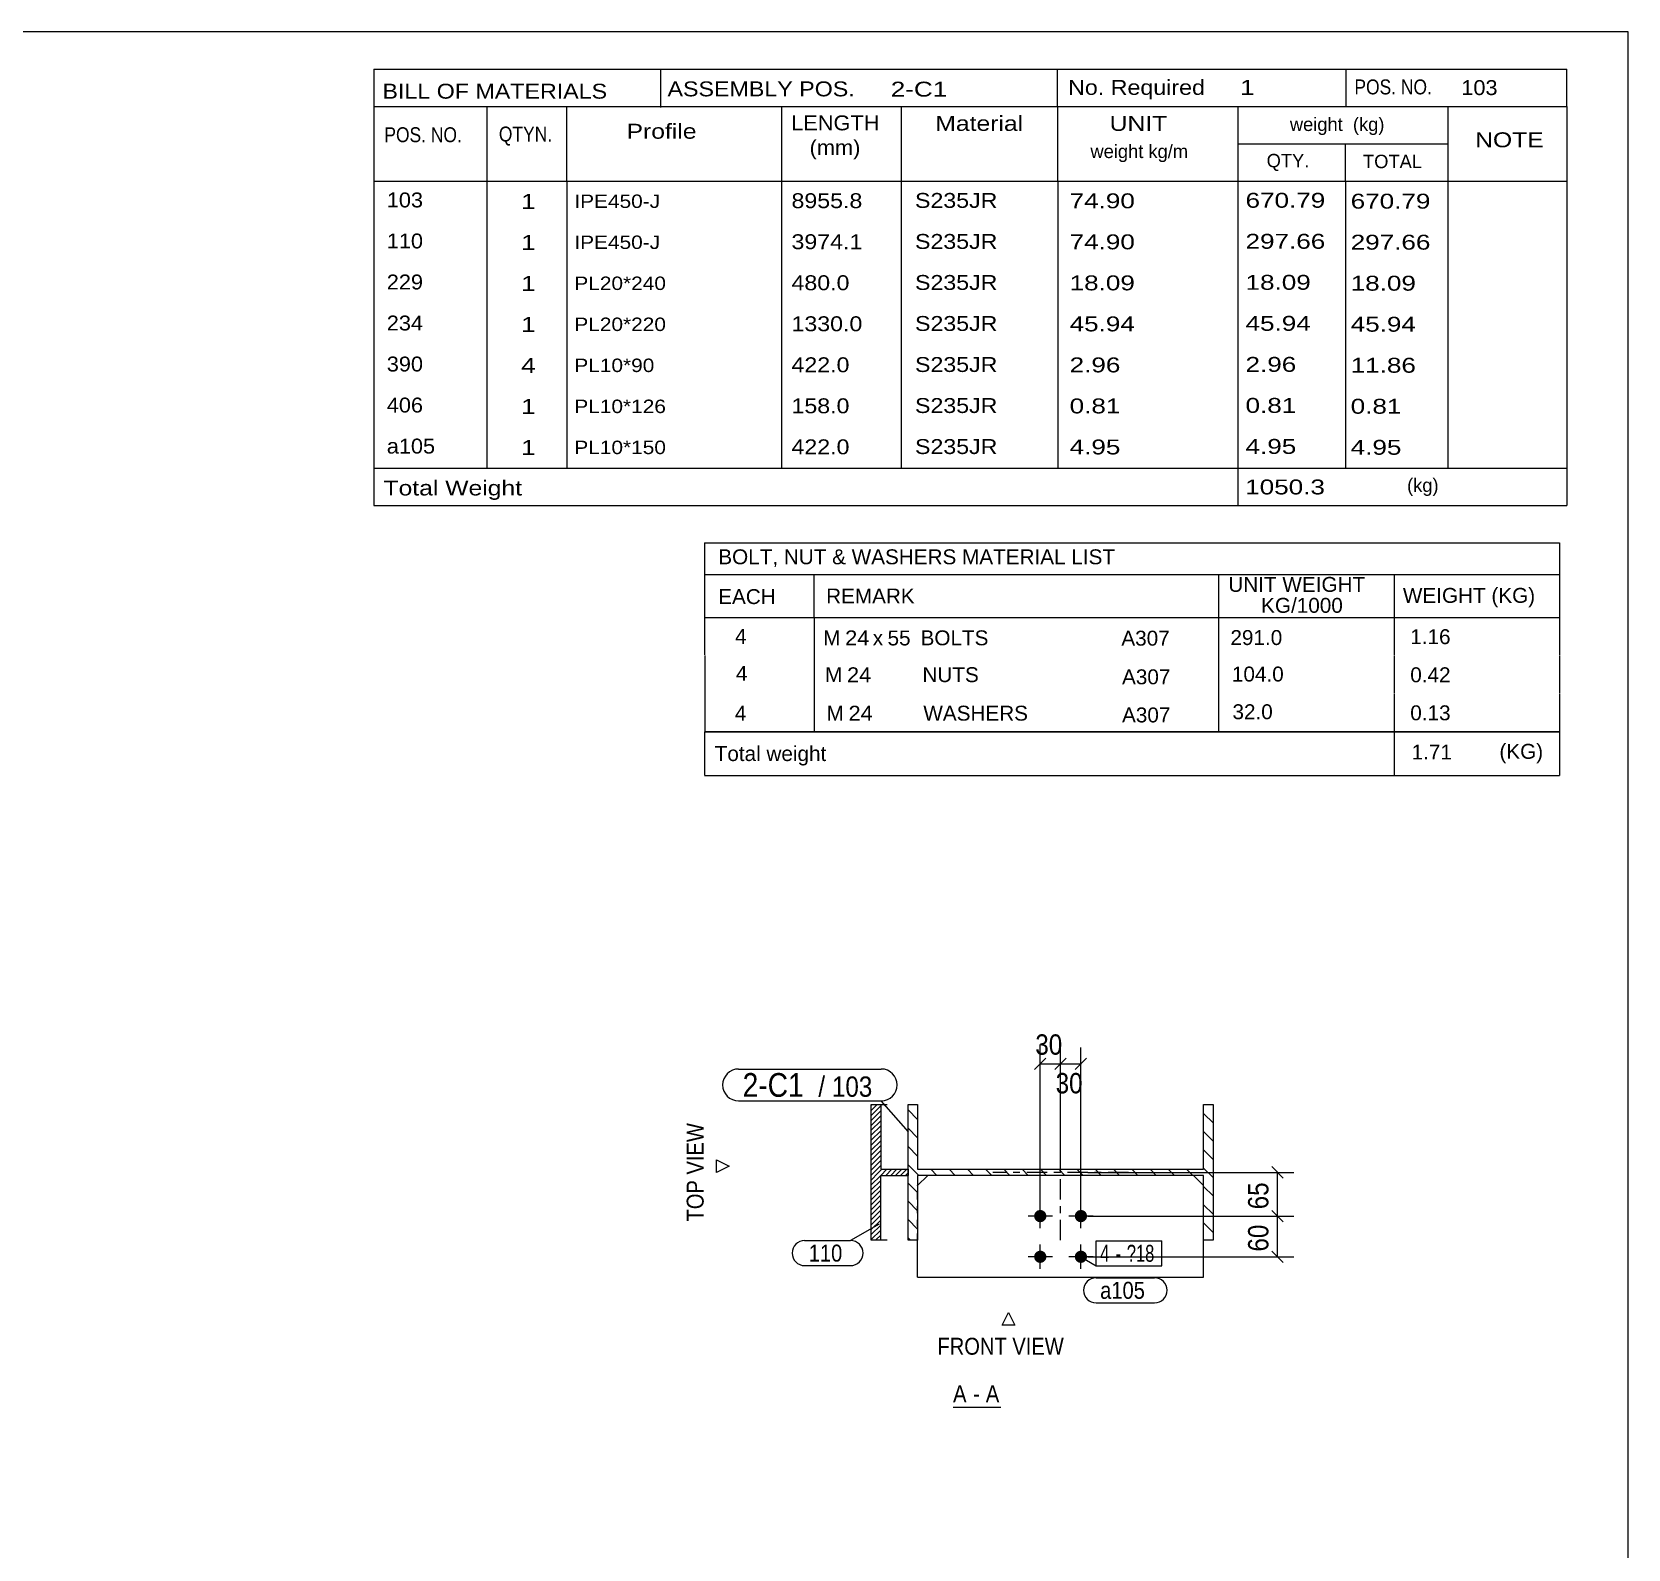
# Model space of a CAD drawing. Header units: millimetres. Extents: x 2 to 579, y 1 to 825.
# Drawn here: x 343.5 to 579, y 601.2 to 825 of the extents above; entities that cross this region are included whole.
import ezdxf

# ---------------------------------------------------------------- set-up
doc = ezdxf.new("R2010")
doc.units = ezdxf.units.MM
for name, pattern in [('XKITLINE00', [0]), ('XKITLINE01', [4, 1, -1, 1, -1]), ('XKITLINE03', [6, 3, -1, 1, -1])]:
    doc.linetypes.add(name, pattern=pattern)
for name, color, linetype, lineweight in [('Bolt', 3, 'Continuous', 0), ('BoltMark', 7, 'Continuous', 0), ('Dimensions', 7, 'Continuous', 0), ('DrawingSheet', 5, 'Continuous', 0), ('OtherObjectType', 7, 'Continuous', 0), ('Part', 2, 'Continuous', 0), ('PartMark', 7, 'Continuous', 0)]:
    doc.layers.add(name, color=color, linetype=linetype, lineweight=lineweight)
doc.styles.add('ARIAL', font='ARIAL.TTF')
doc.styles.add('ARIAL_NARROW', font='ARIALN.TTF')

# ---------------------------------------------------------------- blocks, each defined once
blk = doc.blocks.new('*A1')
at = {"layer": 'Part', "color": 7, "linetype": 'XKITLINE00', "lineweight": 0}
for p, q in [((517.79, 666.81), (517.79, 666.81)), ((517.79, 666.81), (517.79, 666.81)), ((474.19, 664.61), (472.79, 666.01)), ((516.44, 665.46), (516.39, 665.51)), ((517.79, 664.11), (516.44, 665.46)), ((474.19, 661.91), (472.79, 663.31)), ((517.79, 661.42), (516.39, 662.82)), ((474.19, 659.22), (472.79, 660.62)), ((517.79, 658.72), (516.39, 660.12)), ((474.35, 656.36), (472.79, 657.92)), ((477.05, 656.36), (476.15, 657.26)), ((479.74, 656.36), (478.84, 657.26)), ((482.44, 656.36), (481.54, 657.26)), ((485.13, 656.36), (484.23, 657.26)), ((487.82, 656.36), (486.92, 657.26)), ((490.52, 656.36), (489.62, 657.26)), ((493.21, 656.36), (492.31, 657.26)), ((495.91, 656.36), (495.01, 657.26)), ((498.6, 656.36), (497.7, 657.26)), ((501.29, 656.36), (500.39, 657.26)), ((503.99, 656.36), (503.09, 657.26)), ((506.68, 656.36), (505.78, 657.26)), ((509.38, 656.36), (508.48, 657.26)), ((512.07, 656.36), (511.17, 657.26)), ((514.77, 656.36), (513.87, 657.26)), ((517.79, 656.03), (516.39, 657.43)), ((474.19, 653.83), (472.79, 655.23)), ((517.79, 653.34), (516.39, 654.74)), ((474.19, 651.14), (472.79, 652.54)), ((517.79, 650.64), (516.39, 652.04)), ((474.19, 648.44), (472.79, 649.84)), ((517.79, 647.95), (516.39, 649.35)), ((473.13, 646.81), (472.79, 647.15))]:
    blk.add_line(p, q, dxfattribs=at)
blk = doc.blocks.new('*A2')
at = {"layer": 'Part', "color": 7, "linetype": 'XKITLINE00', "lineweight": 0}
for p, q in [((467.48, 666.81), (467.35, 666.67)), ((468.21, 666.81), (467.35, 665.94)), ((468.75, 666.61), (467.35, 665.21)), ((468.75, 665.88), (467.35, 664.47)), ((468.75, 665.15), (467.35, 663.74)), ((468.75, 664.41), (467.35, 663.01)), ((468.75, 663.68), (467.35, 662.28)), ((468.75, 662.95), (467.35, 661.54)), ((468.75, 662.22), (467.35, 660.81)), ((468.75, 661.48), (467.35, 660.08)), ((468.75, 660.75), (467.35, 659.35)), ((468.75, 660.02), (467.35, 658.61)), ((468.75, 659.29), (467.35, 657.88)), ((467.65, 657.45), (467.35, 657.15)), ((468.02, 657.09), (467.35, 656.41)), ((468.75, 658.55), (467.65, 657.45)), ((468.75, 657.82), (468.02, 657.09)), ((468.92, 657.26), (468.39, 656.72)), ((469.65, 657.26), (468.75, 656.36)), ((470.39, 657.26), (469.49, 656.36)), ((471.12, 657.26), (470.22, 656.36)), ((471.85, 657.26), (470.95, 656.36)), ((472.58, 657.26), (471.68, 656.36)), ((468.39, 656.72), (467.35, 655.68)), ((468.75, 656.36), (467.35, 654.95)), ((468.75, 655.62), (467.35, 654.22)), ((468.75, 654.89), (467.35, 653.48)), ((472.79, 656.72), (472.42, 656.36)), ((468.75, 654.16), (467.35, 652.75)), ((468.75, 653.43), (467.35, 652.02)), ((468.75, 652.69), (467.35, 651.29)), ((468.75, 651.96), (467.35, 650.55)), ((468.75, 651.23), (467.35, 649.82)), ((468.75, 650.49), (467.35, 649.09)), ((468.75, 649.76), (467.35, 648.36)), ((468.75, 649.03), (467.35, 647.62)), ((468.75, 648.3), (467.35, 646.89)), ((468.75, 647.56), (467.99, 646.81))]:
    blk.add_line(p, q, dxfattribs=at)
blk = doc.blocks.new('*A34')
at = {"layer": 'Bolt'}
for points in [[(491.39, 650.4), (491.39, 650.44), (491.4, 650.49), (491.4, 650.53), (491.41, 650.57), (491.42, 650.62), (491.44, 650.66), (491.45, 650.7), (491.47, 650.74), (491.49, 650.78), (491.51, 650.82), (491.54, 650.86), (491.56, 650.89), (491.59, 650.93), (491.62, 650.96), (491.65, 650.99), (491.68, 651.02), (491.71, 651.05), (491.75, 651.08), (491.79, 651.1), (491.82, 651.13), (491.86, 651.15), (491.9, 651.17), (491.94, 651.19), (491.98, 651.2), (492.02, 651.22), (492.07, 651.23), (492.11, 651.24), (492.15, 651.25), (492.2, 651.25), (492.24, 651.25), (492.29, 651.26), (492.33, 651.25), (492.37, 651.25), (492.42, 651.25), (492.46, 651.24), (492.5, 651.23), (492.55, 651.22), (492.59, 651.2), (492.63, 651.19), (492.67, 651.17), (492.71, 651.15), (492.75, 651.13), (492.79, 651.1), (492.82, 651.08), (492.86, 651.05), (492.89, 651.02), (492.92, 650.99), (492.95, 650.96), (492.98, 650.93), (493.01, 650.89), (493.03, 650.86), (493.06, 650.82), (493.08, 650.78), (493.1, 650.74), (493.12, 650.7), (493.13, 650.66), (493.15, 650.62), (493.16, 650.57), (493.17, 650.53), (493.18, 650.49), (493.18, 650.44), (493.18, 650.4), (493.19, 650.36), (493.18, 650.31), (493.18, 650.27), (493.18, 650.22), (493.17, 650.18), (493.16, 650.14), (493.15, 650.09), (493.13, 650.05), (493.12, 650.01), (493.1, 649.97), (493.08, 649.93), (493.06, 649.89), (493.03, 649.86), (493.01, 649.82), (492.98, 649.78), (492.95, 649.75), (492.92, 649.72), (492.89, 649.69), (492.86, 649.66), (492.82, 649.63), (492.79, 649.61), (492.75, 649.58), (492.71, 649.56), (492.67, 649.54), (492.63, 649.52), (492.59, 649.51), (492.55, 649.49), (492.5, 649.48), (492.46, 649.47), (492.42, 649.47), (492.37, 649.46), (492.33, 649.46), (492.29, 649.46), (492.24, 649.46), (492.2, 649.46), (492.15, 649.47), (492.11, 649.47), (492.07, 649.48), (492.02, 649.49), (491.98, 649.51), (491.94, 649.52), (491.9, 649.54), (491.86, 649.56), (491.82, 649.58), (491.79, 649.61), (491.75, 649.63), (491.71, 649.66), (491.68, 649.69), (491.65, 649.72), (491.62, 649.75), (491.59, 649.78), (491.56, 649.82), (491.54, 649.86), (491.51, 649.89), (491.49, 649.93), (491.47, 649.97), (491.45, 650.01), (491.44, 650.05), (491.42, 650.09), (491.41, 650.14), (491.4, 650.18), (491.4, 650.22), (491.39, 650.27), (491.39, 650.31), (491.39, 650.36)], [(497.39, 650.4), (497.39, 650.44), (497.4, 650.49), (497.4, 650.53), (497.41, 650.57), (497.42, 650.62), (497.44, 650.66), (497.45, 650.7), (497.47, 650.74), (497.49, 650.78), (497.51, 650.82), (497.54, 650.86), (497.56, 650.89), (497.59, 650.93), (497.62, 650.96), (497.65, 650.99), (497.68, 651.02), (497.71, 651.05), (497.75, 651.08), (497.79, 651.1), (497.82, 651.13), (497.86, 651.15), (497.9, 651.17), (497.94, 651.19), (497.98, 651.2), (498.02, 651.22), (498.07, 651.23), (498.11, 651.24), (498.15, 651.25), (498.2, 651.25), (498.24, 651.25), (498.29, 651.26), (498.33, 651.25), (498.37, 651.25), (498.42, 651.25), (498.46, 651.24), (498.5, 651.23), (498.55, 651.22), (498.59, 651.2), (498.63, 651.19), (498.67, 651.17), (498.71, 651.15), (498.75, 651.13), (498.79, 651.1), (498.82, 651.08), (498.86, 651.05), (498.89, 651.02), (498.92, 650.99), (498.95, 650.96), (498.98, 650.93), (499.01, 650.89), (499.03, 650.86), (499.06, 650.82), (499.08, 650.78), (499.1, 650.74), (499.12, 650.7), (499.13, 650.66), (499.15, 650.62), (499.16, 650.57), (499.17, 650.53), (499.18, 650.49), (499.18, 650.44), (499.18, 650.4), (499.19, 650.36), (499.18, 650.31), (499.18, 650.27), (499.18, 650.22), (499.17, 650.18), (499.16, 650.14), (499.15, 650.09), (499.13, 650.05), (499.12, 650.01), (499.1, 649.97), (499.08, 649.93), (499.06, 649.89), (499.03, 649.86), (499.01, 649.82), (498.98, 649.78), (498.95, 649.75), (498.92, 649.72), (498.89, 649.69), (498.86, 649.66), (498.82, 649.63), (498.79, 649.61), (498.75, 649.58), (498.71, 649.56), (498.67, 649.54), (498.63, 649.52), (498.59, 649.51), (498.55, 649.49), (498.5, 649.48), (498.46, 649.47), (498.42, 649.47), (498.37, 649.46), (498.33, 649.46), (498.29, 649.46), (498.24, 649.46), (498.2, 649.46), (498.15, 649.47), (498.11, 649.47), (498.07, 649.48), (498.02, 649.49), (497.98, 649.51), (497.94, 649.52), (497.9, 649.54), (497.86, 649.56), (497.82, 649.58), (497.79, 649.61), (497.75, 649.63), (497.71, 649.66), (497.68, 649.69), (497.65, 649.72), (497.62, 649.75), (497.59, 649.78), (497.56, 649.82), (497.54, 649.86), (497.51, 649.89), (497.49, 649.93), (497.47, 649.97), (497.45, 650.01), (497.44, 650.05), (497.42, 650.09), (497.41, 650.14), (497.4, 650.18), (497.4, 650.22), (497.39, 650.27), (497.39, 650.31), (497.39, 650.36)], [(491.39, 644.4), (491.39, 644.44), (491.4, 644.49), (491.4, 644.53), (491.41, 644.57), (491.42, 644.62), (491.44, 644.66), (491.45, 644.7), (491.47, 644.74), (491.49, 644.78), (491.51, 644.82), (491.54, 644.86), (491.56, 644.89), (491.59, 644.93), (491.62, 644.96), (491.65, 644.99), (491.68, 645.02), (491.71, 645.05), (491.75, 645.08), (491.79, 645.1), (491.82, 645.13), (491.86, 645.15), (491.9, 645.17), (491.94, 645.19), (491.98, 645.2), (492.02, 645.22), (492.07, 645.23), (492.11, 645.24), (492.15, 645.25), (492.2, 645.25), (492.24, 645.25), (492.29, 645.26), (492.33, 645.25), (492.37, 645.25), (492.42, 645.25), (492.46, 645.24), (492.5, 645.23), (492.55, 645.22), (492.59, 645.2), (492.63, 645.19), (492.67, 645.17), (492.71, 645.15), (492.75, 645.13), (492.79, 645.1), (492.82, 645.08), (492.86, 645.05), (492.89, 645.02), (492.92, 644.99), (492.95, 644.96), (492.98, 644.93), (493.01, 644.89), (493.03, 644.86), (493.06, 644.82), (493.08, 644.78), (493.1, 644.74), (493.12, 644.7), (493.13, 644.66), (493.15, 644.62), (493.16, 644.57), (493.17, 644.53), (493.18, 644.49), (493.18, 644.44), (493.18, 644.4), (493.19, 644.36), (493.18, 644.31), (493.18, 644.27), (493.18, 644.22), (493.17, 644.18), (493.16, 644.14), (493.15, 644.09), (493.13, 644.05), (493.12, 644.01), (493.1, 643.97), (493.08, 643.93), (493.06, 643.89), (493.03, 643.86), (493.01, 643.82), (492.98, 643.78), (492.95, 643.75), (492.92, 643.72), (492.89, 643.69), (492.86, 643.66), (492.82, 643.63), (492.79, 643.61), (492.75, 643.58), (492.71, 643.56), (492.67, 643.54), (492.63, 643.52), (492.59, 643.51), (492.55, 643.49), (492.5, 643.48), (492.46, 643.47), (492.42, 643.47), (492.37, 643.46), (492.33, 643.46), (492.29, 643.46), (492.24, 643.46), (492.2, 643.46), (492.15, 643.47), (492.11, 643.47), (492.07, 643.48), (492.02, 643.49), (491.98, 643.51), (491.94, 643.52), (491.9, 643.54), (491.86, 643.56), (491.82, 643.58), (491.79, 643.61), (491.75, 643.63), (491.71, 643.66), (491.68, 643.69), (491.65, 643.72), (491.62, 643.75), (491.59, 643.78), (491.56, 643.82), (491.54, 643.86), (491.51, 643.89), (491.49, 643.93), (491.47, 643.97), (491.45, 644.01), (491.44, 644.05), (491.42, 644.09), (491.41, 644.14), (491.4, 644.18), (491.4, 644.22), (491.39, 644.27), (491.39, 644.31), (491.39, 644.36)], [(497.39, 644.4), (497.39, 644.44), (497.4, 644.49), (497.4, 644.53), (497.41, 644.57), (497.42, 644.62), (497.44, 644.66), (497.45, 644.7), (497.47, 644.74), (497.49, 644.78), (497.51, 644.82), (497.54, 644.86), (497.56, 644.89), (497.59, 644.93), (497.62, 644.96), (497.65, 644.99), (497.68, 645.02), (497.71, 645.05), (497.75, 645.08), (497.79, 645.1), (497.82, 645.13), (497.86, 645.15), (497.9, 645.17), (497.94, 645.19), (497.98, 645.2), (498.02, 645.22), (498.07, 645.23), (498.11, 645.24), (498.15, 645.25), (498.2, 645.25), (498.24, 645.25), (498.29, 645.26), (498.33, 645.25), (498.37, 645.25), (498.42, 645.25), (498.46, 645.24), (498.5, 645.23), (498.55, 645.22), (498.59, 645.2), (498.63, 645.19), (498.67, 645.17), (498.71, 645.15), (498.75, 645.13), (498.79, 645.1), (498.82, 645.08), (498.86, 645.05), (498.89, 645.02), (498.92, 644.99), (498.95, 644.96), (498.98, 644.93), (499.01, 644.89), (499.03, 644.86), (499.06, 644.82), (499.08, 644.78), (499.1, 644.74), (499.12, 644.7), (499.13, 644.66), (499.15, 644.62), (499.16, 644.57), (499.17, 644.53), (499.18, 644.49), (499.18, 644.44), (499.18, 644.4), (499.19, 644.36), (499.18, 644.31), (499.18, 644.27), (499.18, 644.22), (499.17, 644.18), (499.16, 644.14), (499.15, 644.09), (499.13, 644.05), (499.12, 644.01), (499.1, 643.97), (499.08, 643.93), (499.06, 643.89), (499.03, 643.86), (499.01, 643.82), (498.98, 643.78), (498.95, 643.75), (498.92, 643.72), (498.89, 643.69), (498.86, 643.66), (498.82, 643.63), (498.79, 643.61), (498.75, 643.58), (498.71, 643.56), (498.67, 643.54), (498.63, 643.52), (498.59, 643.51), (498.55, 643.49), (498.5, 643.48), (498.46, 643.47), (498.42, 643.47), (498.37, 643.46), (498.33, 643.46), (498.29, 643.46), (498.24, 643.46), (498.2, 643.46), (498.15, 643.47), (498.11, 643.47), (498.07, 643.48), (498.02, 643.49), (497.98, 643.51), (497.94, 643.52), (497.9, 643.54), (497.86, 643.56), (497.82, 643.58), (497.79, 643.61), (497.75, 643.63), (497.71, 643.66), (497.68, 643.69), (497.65, 643.72), (497.62, 643.75), (497.59, 643.78), (497.56, 643.82), (497.54, 643.86), (497.51, 643.89), (497.49, 643.93), (497.47, 643.97), (497.45, 644.01), (497.44, 644.05), (497.42, 644.09), (497.41, 644.14), (497.4, 644.18), (497.4, 644.22), (497.39, 644.27), (497.39, 644.31), (497.39, 644.36)]]:
    blk.add_hatch(color=3, dxfattribs=at).paths.add_polyline_path(points, flags=17)
at = {"layer": 'Bolt', "color": 3, "linetype": 'XKITLINE00', "lineweight": 0}
for p, q in [((494.09, 650.36), (490.49, 650.36)), ((492.29, 648.56), (492.29, 652.16)), ((500.09, 650.36), (496.49, 650.36)), ((498.29, 648.56), (498.29, 652.16)), ((492.29, 642.56), (492.29, 646.16)), ((498.29, 642.56), (498.29, 646.16)), ((494.09, 644.36), (490.49, 644.36)), ((500.09, 644.36), (496.49, 644.36))]:
    blk.add_line(p, q, dxfattribs=at)
blk = doc.blocks.new('*A35')
at = {"layer": 'Part', "color": 2, "linetype": 'XKITLINE00', "lineweight": 0}
for p, q in [((472.79, 646.81), (472.79, 666.81)), ((472.79, 666.81), (474.19, 666.81)), ((474.19, 666.81), (474.19, 657.26)), ((516.39, 657.26), (516.39, 666.81)), ((516.39, 666.81), (517.79, 666.81)), ((517.79, 666.81), (517.79, 646.81)), ((474.19, 657.26), (516.39, 657.26)), ((516.39, 656.36), (474.19, 656.36)), ((474.19, 656.36), (474.19, 646.81)), ((516.39, 646.81), (516.39, 656.36)), ((474.19, 646.81), (472.79, 646.81)), ((517.79, 646.81), (516.39, 646.81))]:
    blk.add_line(p, q, dxfattribs=at)
at = {"layer": 'Part', "color": 7, "linetype": 'XKITLINE03', "lineweight": 0}
for p, q in [((495.29, 646.81), (495.29, 666.81)), ((505.29, 656.81), (485.29, 656.81))]:
    blk.add_line(p, q, dxfattribs=at)
blk = doc.blocks.new('*A36')
at = {"layer": 'Part', "color": 2, "linetype": 'XKITLINE00', "lineweight": 0}
for p, q in [((475.69, 656.36), (474.19, 654.86)), ((516.39, 654.86), (514.89, 656.36)), ((474.19, 641.36), (474.19, 646.81)), ((516.39, 641.36), (516.39, 646.81)), ((474.19, 641.36), (516.39, 641.36))]:
    blk.add_line(p, q, dxfattribs=at)
at = {"layer": 'Part', "color": 7, "linetype": 'XKITLINE01', "lineweight": 0}
for p, q in [((474.19, 646.81), (474.19, 654.86)), ((514.89, 656.36), (475.69, 656.36)), ((516.39, 646.81), (516.39, 654.86))]:
    blk.add_line(p, q, dxfattribs=at)
blk = doc.blocks.new('*A37')
at = {"layer": 'Part', "color": 2, "linetype": 'XKITLINE00', "lineweight": 0}
for p, q in [((467.35, 646.81), (467.35, 666.81)), ((467.35, 666.81), (469.72, 666.81)), ((468.75, 666.81), (468.75, 657.26)), ((468.75, 657.26), (472.79, 657.26)), ((472.79, 657.26), (472.79, 656.36)), ((468.75, 646.81), (468.75, 656.36)), ((468.75, 656.36), (472.79, 656.36)), ((472.79, 656.36), (472.79, 656.36)), ((469.72, 646.81), (467.35, 646.81))]:
    blk.add_line(p, q, dxfattribs=at)
blk = doc.blocks.new('*A51')
at = {"layer": 'DrawingSheet', "color": 5, "linetype": 'XKITLINE00', "lineweight": 0}
for p, q in [((579, 825), (5, 825)), ((579, 5), (579, 825))]:
    blk.add_line(p, q, dxfattribs=at)
blk = doc.blocks.new('*A52')
at = {"layer": 'OtherObjectType', "color": 7, "linetype": 'XKITLINE00', "lineweight": 0}
for p, q in [((442.76, 749.65), (442.75, 738.65)), ((442.76, 749.65), (568.88, 749.65)), ((568.88, 749.65), (568.88, 738.65)), ((442.75, 745), (568.88, 745)), ((458.87, 745.01), (458.87, 738.65)), ((518.57, 745.01), (518.57, 738.65)), ((544.47, 744.99), (544.47, 738.65)), ((442.76, 738.62), (442.76, 733.12)), ((442.77, 738.65), (568.88, 738.65)), ((458.92, 738.65), (458.92, 733.03)), ((518.57, 738.65), (518.57, 733.03)), ((544.5, 738.65), (544.5, 733.15)), ((568.88, 738.65), (568.88, 733.15)), ((442.79, 733.03), (442.79, 727.42)), ((458.95, 733.03), (458.95, 727.41)), ((518.57, 733.03), (518.57, 727.41)), ((544.5, 733.03), (544.5, 727.53)), ((568.88, 733.03), (568.88, 727.53)), ((442.79, 727.4), (442.79, 721.83)), ((458.95, 727.41), (458.95, 721.79)), ((518.57, 727.41), (518.57, 721.79)), ((544.5, 727.41), (544.5, 721.8)), ((568.88, 727.41), (568.88, 721.8)), ((568.88, 721.8), (442.75, 721.83)), ((442.78, 721.79), (442.78, 715.39)), ((442.85, 721.79), (568.87, 721.79)), ((544.5, 721.76), (544.5, 715.34)), ((568.87, 721.76), (568.87, 715.35)), ((442.77, 715.35), (568.87, 715.35))]:
    blk.add_line(p, q, dxfattribs=at)
at = {"layer": 'OtherObjectType', "color": 7, "style": 'ARIAL_NARROW'}
for s, width, p in [('BOLT, NUT & WASHERS MATERIAL LIST', 1.211571, (444.79, 746.49)), ('UNIT WEIGHT', 1.211571, (520.03, 742.42)), ('EACH', 1.211571, (444.78, 740.62)), ('REMARK', 1.211571, (460.7, 740.71)), ('WEIGHT (KG)', 1.211571, (545.78, 740.8)), (' KG/1000', 1.211571, (524.02, 739.33)), ('4', 1.211571, (447.26, 734.75)), ('M', 1.211571, (460.26, 734.55)), ('24', 1.275, (463.5, 734.53)), ('x', 1.211571, (467.58, 734.53)), ('55', 1.211571, (469.76, 734.52)), ('BOLTS', 1.211571, (474.63, 734.54)), ('A307', 1.211571, (504.25, 734.49)), ('291.0', 1.211571, (520.34, 734.58)), ('1.16', 1.211571, (546.87, 734.71)), ('4', 1.211571, (447.4, 729.31)), ('M', 1.211571, (460.54, 729.11)), ('24', 1.275, (463.78, 729.09)), ('NUTS', 1.211571, (474.91, 729.11)), ('A307', 1.211571, (504.35, 728.79)), ('104.0', 1.211571, (520.56, 729.2)), ('0.42', 1.211571, (546.87, 729.09)), ('4', 1.211571, (447.24, 723.44)), ('M', 1.211571, (460.76, 723.44)), ('24', 1.275, (464, 723.42)), ('WASHERS', 1.211571, (475.04, 723.43)), ('A307', 1.211571, (504.35, 723.17)), ('32.0', 1.211571, (520.64, 723.64)), ('0.13', 1.211571, (546.87, 723.48)), ('Total weight', 1.211571, (444.26, 717.47)), ('1.71', 1.211571, (547.07, 717.7)), ('(KG)', 1.211571, (560.02, 717.8))]:
    blk.add_text(s, height=2.2, dxfattribs=dict(at, width=width)).set_placement(p)
blk = doc.blocks.new('*A57')
at = {"layer": 'OtherObjectType', "color": 7, "linetype": 'XKITLINE00', "lineweight": 0}
for p, q in [((393.98, 819.5), (569.98, 819.5)), ((393.98, 819.5), (393.98, 808.5)), ((436.26, 819.42), (436.26, 813.87)), ((494.85, 814), (494.85, 819.5)), ((537.43, 813.96), (537.43, 819.42)), ((569.98, 814), (569.98, 819.5)), ((393.98, 814), (569.98, 814)), ((410.64, 814), (410.64, 803)), ((422.4, 813.98), (422.4, 803.03)), ((454.12, 813.99), (454.13, 803)), ((471.78, 813.98), (471.78, 803)), ((494.85, 813.98), (494.85, 803)), ((521.43, 814), (521.43, 803)), ((552.42, 814), (552.42, 803)), ((569.98, 814), (569.98, 808.5)), ((393.98, 808.5), (393.98, 803)), ((521.45, 808.52), (552.45, 808.52)), ((537.28, 808.52), (537.28, 803)), ((569.98, 808.5), (569.98, 803)), ((393.98, 803), (569.98, 803)), ((393.98, 803), (393.98, 796.95)), ((410.63, 803), (410.63, 796.95)), ((422.44, 802.99), (422.44, 796.95)), ((454.12, 803), (454.11, 796.95)), ((471.79, 803), (471.79, 796.95)), ((494.87, 803), (494.87, 796.95)), ((521.44, 803), (521.44, 796.95)), ((537.33, 802.95), (537.33, 796.95)), ((552.43, 803), (552.43, 796.95)), ((569.98, 803), (569.98, 796.95)), ((393.98, 796.95), (393.98, 790.9)), ((410.63, 796.95), (410.63, 790.9)), ((422.44, 796.94), (422.44, 790.9)), ((454.12, 796.95), (454.11, 790.9)), ((471.79, 796.95), (471.79, 790.9)), ((494.87, 796.95), (494.87, 790.9)), ((521.44, 796.95), (521.44, 790.9)), ((537.33, 796.9), (537.33, 790.9)), ((552.43, 796.95), (552.43, 790.9)), ((569.98, 796.95), (569.98, 790.9)), ((393.98, 790.9), (393.98, 784.85)), ((410.63, 790.9), (410.63, 784.85)), ((422.44, 790.89), (422.44, 784.85)), ((454.12, 790.9), (454.11, 784.85)), ((471.79, 790.9), (471.79, 784.85)), ((494.87, 790.9), (494.87, 784.85)), ((521.44, 790.9), (521.44, 784.85)), ((537.33, 790.85), (537.33, 784.85)), ((552.43, 790.9), (552.43, 784.85)), ((569.98, 790.9), (569.98, 784.85)), ((393.98, 784.85), (393.98, 778.8)), ((410.63, 784.85), (410.63, 778.8)), ((422.44, 784.84), (422.44, 778.8)), ((454.12, 784.85), (454.11, 778.8)), ((471.79, 784.85), (471.79, 778.8)), ((494.87, 784.85), (494.87, 778.8)), ((521.44, 784.85), (521.44, 778.8)), ((537.33, 784.8), (537.33, 778.8)), ((552.43, 784.85), (552.43, 778.8)), ((569.98, 784.85), (569.98, 778.8)), ((393.98, 778.8), (393.98, 772.75)), ((410.63, 778.8), (410.63, 772.75)), ((422.44, 778.79), (422.44, 772.75)), ((454.12, 778.8), (454.11, 772.75)), ((471.79, 778.8), (471.79, 772.75)), ((494.87, 778.8), (494.87, 772.75)), ((521.44, 778.8), (521.44, 772.75)), ((537.33, 778.75), (537.33, 772.75)), ((552.43, 778.8), (552.43, 772.75)), ((569.98, 778.8), (569.98, 772.75)), ((393.98, 772.75), (393.98, 766.7)), ((410.63, 772.75), (410.63, 766.7)), ((422.44, 772.74), (422.44, 766.7)), ((454.12, 772.75), (454.11, 766.7)), ((471.79, 772.75), (471.79, 766.7)), ((494.87, 772.75), (494.87, 766.7)), ((521.44, 772.75), (521.44, 766.7)), ((537.33, 772.7), (537.33, 766.7)), ((552.43, 772.75), (552.43, 766.7)), ((569.98, 772.75), (569.98, 766.7)), ((393.98, 766.7), (393.98, 760.65)), ((410.63, 766.7), (410.63, 760.65)), ((422.44, 766.69), (422.44, 760.65)), ((454.12, 766.7), (454.11, 760.65)), ((471.79, 766.7), (471.79, 760.65)), ((494.87, 766.7), (494.87, 760.65)), ((521.44, 766.7), (521.44, 760.65)), ((537.33, 766.65), (537.33, 760.65)), ((552.43, 766.7), (552.43, 760.65)), ((569.98, 766.7), (569.98, 760.65)), ((393.98, 760.65), (569.98, 760.65)), ((393.98, 760.65), (393.98, 755.15)), ((521.44, 760.65), (521.44, 755.15)), ((569.98, 760.65), (569.98, 755.15)), ((393.98, 755.15), (569.98, 755.15))]:
    blk.add_line(p, q, dxfattribs=at)
at = {"layer": 'OtherObjectType', "color": 7, "style": 'ARIAL_NARROW'}
for s, height, width, p in [('BILL OF MATERIALS', 2.2, 1.36, (395.25, 815.16)), ('ASSEMBLY POS.', 2.2, 1.36, (437.3, 815.5)), ('2-C1', 2.2, 1.525501, (470.23, 815.46)), ('No. Required', 2.2, 1.36, (496.39, 815.72)), ('1', 2.2, 1.525501, (521.75, 815.72)), ('POS. NO.', 2.2, 1.02, (538.63, 815.79)), ('103', 2.2, 1.270501, (554.4, 815.69)), ('LENGTH', 2.2, 1.275, (455.54, 810.49)), ('Material', 2.2, 1.445, (476.81, 810.41)), ('UNIT', 2.2, 1.445, (502.52, 810.4)), ('weight  (kg)', 1.98, 1.19, (529.11, 810.39)), ('POS. NO.', 2.2, 1.02, (395.53, 808.74)), ('QTYN.', 2.2, 1.02, (412.42, 808.84)), ('Profile', 2.2, 1.445, (431.26, 809.25)), ('NOTE', 2.2, 1.445, (556.44, 807.99)), ('(mm)', 2.2, 1.275, (458.26, 806.86)), ('weight kg/m', 1.98, 1.19, (499.69, 806.4)), ('QTY.', 1.98, 1.19, (525.68, 805.03)), ('TOTAL', 1.98, 1.19, (539.9, 804.91)), ('103', 2.2, 1.270501, (395.89, 799.12)), ('1', 2.2, 1.525501, (415.71, 798.91)), ('IPE450-J', 1.98, 1.355501, (423.56, 799.04)), ('8955.8', 2.2, 1.355501, (455.59, 799.01)), ('S235JR', 2.2, 1.355501, (473.81, 799.05)), ('74.90', 2.2, 1.525501, (496.62, 798.99)), ('670.79', 2.2, 1.525501, (522.57, 799.07)), ('670.79', 2.2, 1.525501, (538.08, 798.94)), ('110', 2.2, 1.270501, (395.89, 793.07)), ('1', 2.2, 1.525501, (415.71, 792.86)), ('IPE450-J', 1.98, 1.355501, (423.56, 792.99)), ('3974.1', 2.2, 1.355501, (455.59, 792.96)), ('S235JR', 2.2, 1.355501, (473.81, 793)), ('74.90', 2.2, 1.525501, (496.62, 792.94)), ('297.66', 2.2, 1.525501, (522.57, 793.02)), ('297.66', 2.2, 1.525501, (538.08, 792.89)), ('229', 2.2, 1.270501, (395.89, 787.02)), ('1', 2.2, 1.525501, (415.71, 786.81)), ('PL20*240', 1.98, 1.355501, (423.56, 786.94)), ('480.0', 2.2, 1.355501, (455.59, 786.91)), ('S235JR', 2.2, 1.355501, (473.81, 786.95)), ('18.09', 2.2, 1.525501, (496.62, 786.89)), ('18.09', 2.2, 1.525501, (522.57, 786.97)), ('18.09', 2.2, 1.525501, (538.08, 786.84)), ('234', 2.2, 1.270501, (395.89, 780.97)), ('1', 2.2, 1.525501, (415.71, 780.76)), ('PL20*220', 1.98, 1.355501, (423.56, 780.89)), ('1330.0', 2.2, 1.355501, (455.59, 780.86)), ('S235JR', 2.2, 1.355501, (473.81, 780.9)), ('45.94', 2.2, 1.525501, (496.62, 780.84)), ('45.94', 2.2, 1.525501, (522.57, 780.92)), ('45.94', 2.2, 1.525501, (538.08, 780.79)), ('390', 2.2, 1.270501, (395.89, 774.92)), ('422.0', 2.2, 1.355501, (455.59, 774.81)), ('S235JR', 2.2, 1.355501, (473.81, 774.85)), ('2.96', 2.2, 1.525501, (496.62, 774.79)), ('2.96', 2.2, 1.525501, (522.57, 774.87)), ('4', 2.2, 1.525501, (415.71, 774.71)), ('PL10*90', 1.98, 1.355501, (423.56, 774.84)), ('11.86', 2.2, 1.525501, (538.08, 774.74)), ('406', 2.2, 1.270501, (395.89, 768.87)), ('1', 2.2, 1.525501, (415.71, 768.66)), ('PL10*126', 1.98, 1.355501, (423.56, 768.79)), ('158.0', 2.2, 1.355501, (455.59, 768.76)), ('S235JR', 2.2, 1.355501, (473.81, 768.8)), ('0.81', 2.2, 1.525501, (496.62, 768.74)), ('0.81', 2.2, 1.525501, (522.57, 768.82)), ('0.81', 2.2, 1.525501, (538.08, 768.69)), ('a105', 2.2, 1.270501, (395.89, 762.82)), ('1', 2.2, 1.525501, (415.71, 762.61)), ('PL10*150', 1.98, 1.355501, (423.56, 762.74)), ('422.0', 2.2, 1.355501, (455.59, 762.71)), ('S235JR', 2.2, 1.355501, (473.81, 762.75)), ('4.95', 2.2, 1.525501, (496.62, 762.69)), ('4.95', 2.2, 1.525501, (522.57, 762.77)), ('4.95', 2.2, 1.525501, (538.08, 762.64)), ('Total Weight', 2.2, 1.445, (395.4, 756.64)), ('1050.3', 2.2, 1.525501, (522.52, 756.79)), ('(kg)', 1.98, 1.19, (546.4, 757.16))]:
    blk.add_text(s, height=height, dxfattribs=dict(at, width=width)).set_placement(p)
blk = doc.blocks.new('*A117')
at = {"layer": 'Dimensions', "color": 7, "linetype": 'XKITLINE00', "lineweight": 0}
for p, q in [((493.13, 673.65), (491.44, 671.96)), ((492.29, 651.36), (492.29, 675.66)), ((496.13, 673.65), (494.44, 671.96)), ((495.29, 657.81), (495.29, 675.66)), ((492.29, 672.81), (495.29, 672.81))]:
    blk.add_line(p, q, dxfattribs=at)
at = {"layer": 'Dimensions', "color": 3}
for p in [(492.29, 672.81), (495.29, 672.81)]:
    blk.add_point(p, dxfattribs=at)
at = {"layer": 'Dimensions', "color": 3, "style": 'ARIAL', "width": 0.85}
blk.add_text('30', height=3, dxfattribs=at).set_placement((491.56, 674.16))
blk = doc.blocks.new('*A118')
at = {"layer": 'Dimensions', "color": 7, "linetype": 'XKITLINE00', "lineweight": 0}
for p, q in [((496.13, 673.65), (494.44, 671.96)), ((495.29, 657.81), (495.29, 675.21)), ((499.13, 673.65), (497.44, 671.96)), ((498.29, 651.36), (498.29, 675.21)), ((495.29, 672.81), (498.29, 672.81))]:
    blk.add_line(p, q, dxfattribs=at)
at = {"layer": 'Dimensions', "color": 3}
for p in [(495.29, 672.81), (498.29, 672.81)]:
    blk.add_point(p, dxfattribs=at)
at = {"layer": 'Dimensions', "color": 3, "style": 'ARIAL', "width": 0.85}
blk.add_text('30', height=3, dxfattribs=at).set_placement((494.56, 668.46))
blk = doc.blocks.new('*A119')
at = {"layer": 'Dimensions', "color": 7, "linetype": 'XKITLINE00', "lineweight": 0}
for p, q in [((499.29, 650.36), (529.69, 650.36)), ((526.44, 651.2), (528.13, 649.51)), ((527.29, 644.36), (527.29, 650.36)), ((526.44, 645.2), (528.13, 643.51)), ((499.29, 644.36), (529.69, 644.36))]:
    blk.add_line(p, q, dxfattribs=at)
at = {"layer": 'Dimensions', "color": 3}
for p in [(527.29, 650.36), (527.29, 644.36)]:
    blk.add_point(p, dxfattribs=at)
at = {"layer": 'Dimensions', "color": 3, "style": 'ARIAL', "width": 0.85}
blk.add_text('60', height=3, rotation=90.0002, dxfattribs=at).set_placement((525.94, 645.13))
blk = doc.blocks.new('*A120')
at = {"layer": 'Dimensions', "color": 7, "linetype": 'XKITLINE00', "lineweight": 0}
for p, q in [((526.44, 657.65), (528.13, 655.96)), ((499.29, 656.81), (529.69, 656.81)), ((527.29, 650.36), (527.29, 656.81)), ((499.29, 650.36), (529.69, 650.36)), ((526.44, 651.2), (528.13, 649.51))]:
    blk.add_line(p, q, dxfattribs=at)
at = {"layer": 'Dimensions', "color": 3}
for p in [(527.29, 656.81), (527.29, 650.36)]:
    blk.add_point(p, dxfattribs=at)
at = {"layer": 'Dimensions', "color": 3, "style": 'ARIAL', "width": 0.85}
blk.add_text('65', height=3, rotation=90.0002, dxfattribs=at).set_placement((525.94, 651.36))
blk = doc.blocks.new('*A121')
at = {"layer": 'BoltMark', "color": 7, "linetype": 'XKITLINE00', "lineweight": 0}
for p, q in [((500.52, 646.72), (510.21, 646.72)), ((500.52, 643.02), (500.52, 646.72)), ((510.21, 643.02), (510.21, 646.72)), ((498.29, 644.36), (500.52, 643.02)), ((500.52, 643.02), (510.21, 643.02))]:
    blk.add_line(p, q, dxfattribs=at)
at = {"layer": 'BoltMark', "color": 3, "style": 'ARIAL_NARROW', "width": 0.85}
for s, p in [('4', (501.12, 643.62)), ('?18', (505.05, 643.62)), ('-', (503.39, 643.62))]:
    blk.add_text(s, height=2.5, dxfattribs=at).set_placement(p)
blk = doc.blocks.new('*A122')
at = {"layer": 'PartMark', "color": 7, "linetype": 'XKITLINE00', "lineweight": 0}
for p, q in [((468.53, 649.15), (464.29, 646.75)), ((457.53, 646.75), (464.29, 646.75)), ((457.53, 643.05), (464.29, 643.05))]:
    blk.add_line(p, q, dxfattribs=at)
for centre, start, end in [((457.53, 644.9), 90, 270), ((464.29, 644.9), 270, 90)]:
    blk.add_arc(centre, 1.85, start, end, dxfattribs=at)
at = {"layer": 'PartMark', "color": 3, "style": 'ARIAL', "width": 0.85}
blk.add_text('110', height=2.5, dxfattribs=at).set_placement((458.13, 643.65))
blk = doc.blocks.new('*A123')
at = {"layer": 'PartMark', "color": 7, "linetype": 'XKITLINE00', "lineweight": 0}
for p, q in [((500.52, 641.26), (509.14, 641.26)), ((500.52, 637.56), (509.14, 637.56))]:
    blk.add_line(p, q, dxfattribs=at)
for centre, start, end in [((500.52, 639.41), 90, 270), ((509.14, 639.41), 270, 90)]:
    blk.add_arc(centre, 1.85, start, end, dxfattribs=at)
at = {"layer": 'PartMark', "color": 3, "style": 'ARIAL', "width": 0.85}
blk.add_text('a105', height=2.5, dxfattribs=at).set_placement((501.12, 638.16))
blk = doc.blocks.new('*A124')
at = {"layer": 'PartMark', "color": 7, "linetype": 'XKITLINE00', "lineweight": 0}
for p, q in [((447.78, 672.05), (468.83, 672.05)), ((447.78, 667.35), (468.83, 667.35)), ((472.83, 662.78), (468.83, 667.35))]:
    blk.add_line(p, q, dxfattribs=at)
for centre, start, end in [((447.78, 669.7), 90, 270), ((468.83, 669.7), 270, 90)]:
    blk.add_arc(centre, 2.35, start, end, dxfattribs=at)
at = {"layer": 'PartMark', "color": 1, "style": 'ARIAL', "width": 0.85}
blk.add_text('2-C1', height=3.5, dxfattribs=at).set_placement((448.38, 667.95))
at = {"layer": 'PartMark', "color": 3, "style": 'ARIAL', "width": 0.85}
for s, p in [('/', (459.55, 667.95)), ('103', (461.56, 667.95))]:
    blk.add_text(s, height=3, dxfattribs=at).set_placement(p)
blk = doc.blocks.new('*A125')
at = {"layer": 'OtherObjectType', "color": 7, "linetype": 'XKITLINE00', "lineweight": 0}
for p, q in [((444.51, 656.77), (444.51, 658.64)), ((444.51, 658.64), (446.38, 657.71)), ((446.38, 657.71), (444.51, 656.77)), ((446.38, 657.71), (446.38, 657.71)), ((486.65, 634.28), (487.58, 636.16)), ((487.58, 636.16), (488.52, 634.28)), ((487.58, 636.16), (487.58, 636.16)), ((488.52, 634.28), (486.65, 634.28)), ((479.43, 622.16), (486.49, 622.16))]:
    blk.add_line(p, q, dxfattribs=at)
at = {"layer": 'OtherObjectType', "color": 7, "style": 'ARIAL', "width": 0.85}
blk.add_text('TOP VIEW', height=2.5, rotation=90, dxfattribs=at).set_placement((442.63, 649.56))
for s, p in [('FRONT VIEW', (477.12, 629.91)), ('A', (479.43, 622.91)), ('-', (482.4, 622.91)), ('A', (484.26, 622.91))]:
    blk.add_text(s, height=2.5, dxfattribs=at).set_placement(p)

msp = doc.modelspace()

# ---------------------------------------------------------------- block references
at = {"lineweight": 0}
for name in ['*A51', '*A57', '*A52', '*A117', '*A118', '*A124', '*A2', '*A37', '*A1', '*A35', '*A120', '*A36', '*A34', '*A119', '*A122', '*A121', '*A123']:
    msp.add_blockref(name, (0, 0), dxfattribs=at)
at = {"layer": 'OtherObjectType', "lineweight": 0}
msp.add_blockref('*A125', (0, 0), dxfattribs=at)

doc.saveas('drawing.dxf')
